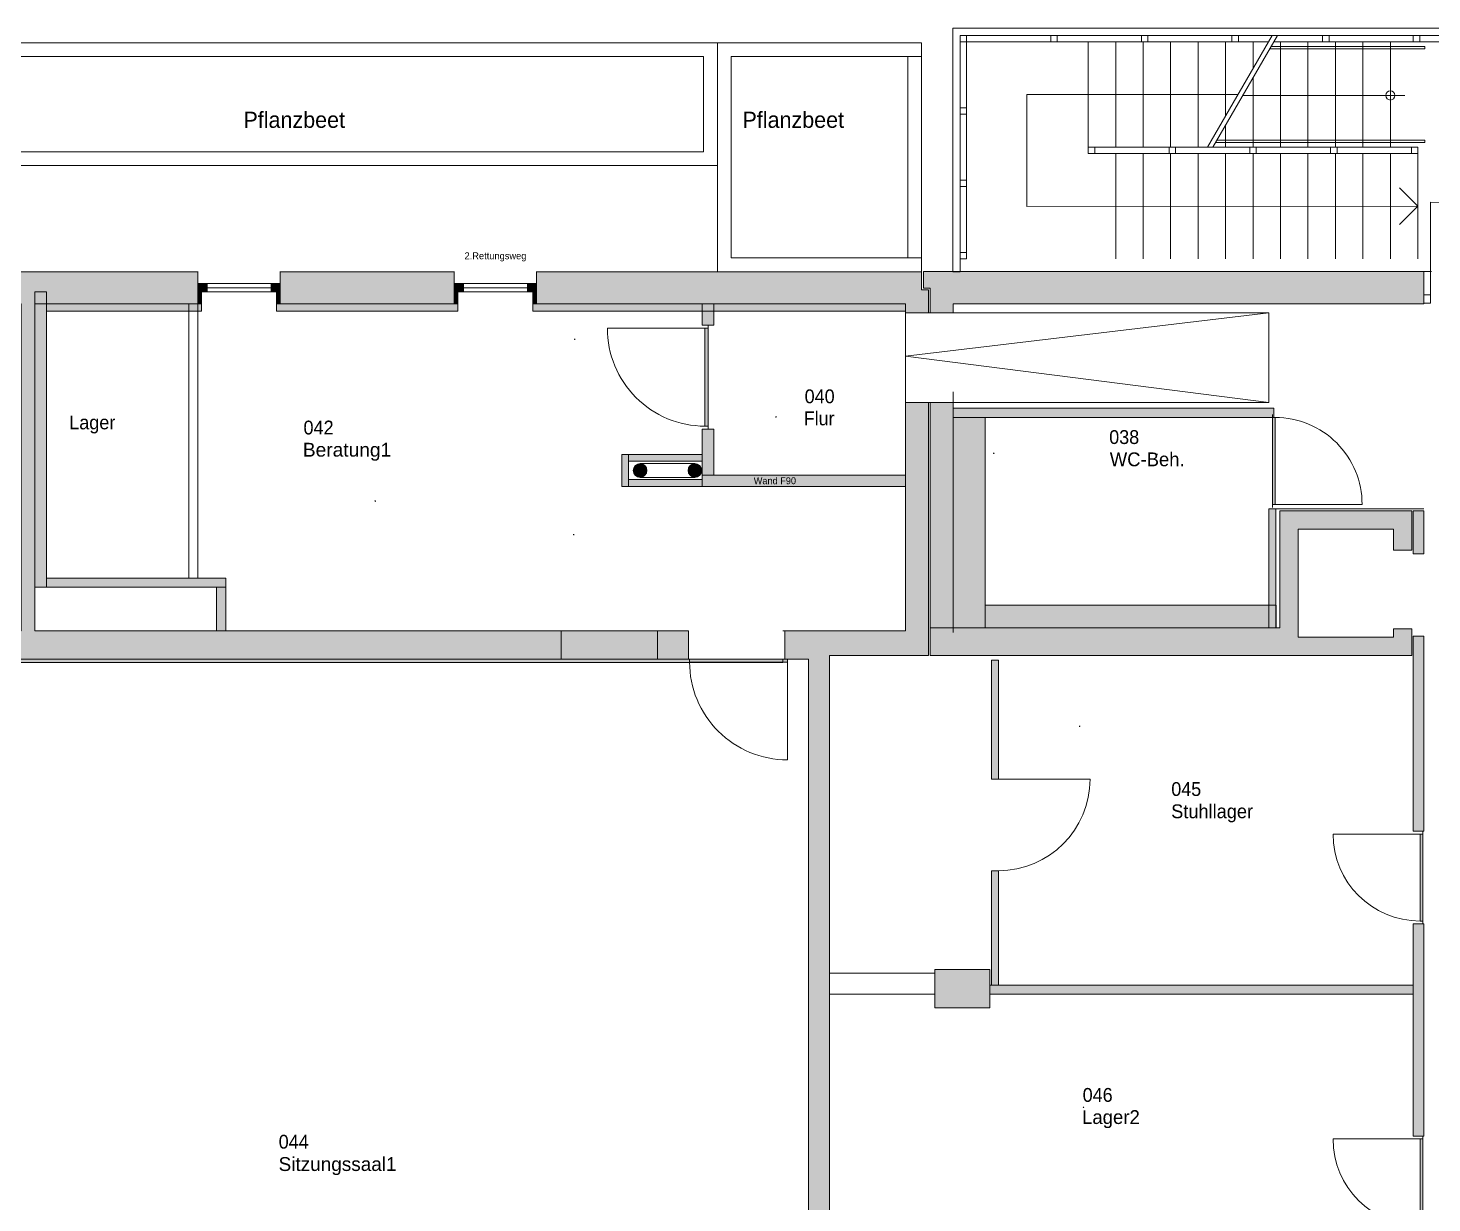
# Model space of a CAD drawing. Header units: inches. Extents: x 50200 to 250609, y 23637 to 115190.
# Drawn here: x 216603 to 231938, y 102362 to 115190 of the extents above; entities that cross this region are included whole.
import ezdxf

# ---------------------------------------------------------------- set-up
doc = ezdxf.new("R2010")
doc.units = ezdxf.units.IN
doc.header["$LTSCALE"] = 200
doc.header["$MEASUREMENT"] = 0
doc.header["$PDMODE"] = 34
doc.header["$PDSIZE"] = 5
doc.linetypes.add('Standardmuster', pattern=[0])
doc.linetypes.add('Volllinie', pattern=[0])
doc.layers.add('Grundebene', color=7, linetype='Continuous')
doc.styles.add('ARIAL', font='arial.ttf', dxfattribs={"height": 0.2})

# ---------------------------------------------------------------- blocks, each defined once
blk = doc.blocks.new('Color_Area-1B74')
at = {"layer": 'Grundebene', "true_color": 0x000000, "transparency": 33554687}
blk.add_hatch(color=18, dxfattribs=at).paths.add_polyline_path([(218663, 109085), (218763, 109085), (218763, 108610), (218663, 108610)], flags=0)
at = {"layer": 'Grundebene', "color": 18, "linetype": 'Volllinie', "lineweight": 13, "true_color": 0x000000}
blk.add_lwpolyline([(218663, 109085), (218763, 109085), (218763, 108610), (218663, 108610), (218663, 109085)], dxfattribs=at)
blk = doc.blocks.new('Color_Area-1E3D')
at = {"layer": 'Grundebene', "true_color": 0x000000, "transparency": 33554687}
blk.add_hatch(color=18, dxfattribs=at).paths.add_polyline_path([(222428, 108610), (216678, 108610), (216678, 112180), (218458, 112180), (218458, 112530), (215878, 112530), (215878, 112180), (216528, 112180), (216528, 108610), (215785, 108610), (215728, 108610), (215728, 108300), (215818, 108300), (222428, 108300)], flags=0)
at = {"layer": 'Grundebene', "color": 18, "linetype": 'Volllinie', "lineweight": 13, "true_color": 0x000000}
for p, q in [((218458, 112530), (215878, 112530)), ((215878, 112530), (215878, 112180)), ((218458, 112180), (218458, 112530)), ((215878, 112180), (216528, 112180)), ((216528, 112180), (216528, 108610)), ((216678, 108610), (216678, 112180)), ((216678, 112180), (218458, 112180)), ((215785, 108610), (215728, 108610)), ((215728, 108610), (215728, 108300)), ((216528, 108610), (215785, 108610)), ((222428, 108610), (216678, 108610)), ((222428, 108300), (222428, 108610)), ((215728, 108300), (215818, 108300)), ((215818, 108300), (222428, 108300))]:
    blk.add_line(p, q, dxfattribs=at)
blk = doc.blocks.new('Color_Area-1E4D')
at = {"layer": 'Grundebene', "true_color": 0x000000, "transparency": 33554687}
blk.add_hatch(color=18, dxfattribs=at).paths.add_polyline_path([(222118, 112100), (222118, 112180), (226188, 112180), (226188, 112100)], flags=0)
at = {"layer": 'Grundebene', "color": 18, "linetype": 'Volllinie', "lineweight": 13, "true_color": 0x000000}
blk.add_lwpolyline([(222118, 112100), (222118, 112180), (226188, 112180), (226188, 112100), (222118, 112100)], dxfattribs=at)
blk = doc.blocks.new('Color_Area-1E4F')
at = {"layer": 'Grundebene', "true_color": 0x000000, "transparency": 33554687}
blk.add_hatch(color=18, dxfattribs=at).paths.add_polyline_path([(219318, 112100), (219318, 112180), (221298, 112180), (221298, 112100)], flags=0)
at = {"layer": 'Grundebene', "color": 18, "linetype": 'Volllinie', "lineweight": 13, "true_color": 0x000000}
blk.add_lwpolyline([(219318, 112100), (219318, 112180), (221298, 112180), (221298, 112100), (219318, 112100)], dxfattribs=at)
blk = doc.blocks.new('Color_Area-1E51')
at = {"layer": 'Grundebene', "true_color": 0x000000, "transparency": 33554687}
blk.add_hatch(color=18, dxfattribs=at).paths.add_polyline_path([(222118, 112180), (222118, 112310), (222158, 112310), (222158, 112180)], flags=0)
at = {"layer": 'Grundebene', "color": 18, "linetype": 'Volllinie', "lineweight": 13, "true_color": 0x000000}
blk.add_lwpolyline([(222118, 112180), (222118, 112310), (222158, 112310), (222158, 112180), (222118, 112180)], dxfattribs=at)
blk = doc.blocks.new('Color_Area-1E53')
at = {"layer": 'Grundebene', "true_color": 0x000000, "transparency": 33554687}
blk.add_hatch(color=18, dxfattribs=at).paths.add_polyline_path([(221258, 112180), (221258, 112310), (221298, 112310), (221298, 112180)], flags=0)
at = {"layer": 'Grundebene', "color": 18, "linetype": 'Volllinie', "lineweight": 13, "true_color": 0x000000}
blk.add_lwpolyline([(221258, 112180), (221258, 112310), (221298, 112310), (221298, 112180), (221258, 112180)], dxfattribs=at)
blk = doc.blocks.new('Color_Area-1E55')
at = {"layer": 'Grundebene', "true_color": 0x000000, "transparency": 33554687}
blk.add_hatch(color=18, dxfattribs=at).paths.add_polyline_path([(219318, 112180), (219318, 112310), (219358, 112310), (219358, 112180)], flags=0)
at = {"layer": 'Grundebene', "color": 18, "linetype": 'Volllinie', "lineweight": 13, "true_color": 0x000000}
blk.add_lwpolyline([(219318, 112180), (219318, 112310), (219358, 112310), (219358, 112180), (219318, 112180)], dxfattribs=at)
blk = doc.blocks.new('Color_Area-1E57')
at = {"layer": 'Grundebene', "true_color": 0x000000, "transparency": 33554687}
blk.add_hatch(color=18, dxfattribs=at).paths.add_polyline_path([(226383, 112531), (226383, 112351), (226458, 112351), (226458, 112081), (226708, 112081), (226708, 112181), (231848, 112181), (231848, 112531)], flags=0)
at = {"layer": 'Grundebene', "color": 18, "linetype": 'Volllinie', "lineweight": 13, "true_color": 0x000000}
for p, q in [((226383, 112531), (226383, 112351)), ((231848, 112531), (226383, 112531)), ((231848, 112181), (231848, 112531)), ((226383, 112351), (226458, 112351)), ((226458, 112351), (226458, 112081)), ((226708, 112081), (226708, 112181)), ((226708, 112181), (231848, 112181)), ((226458, 112081), (226708, 112081))]:
    blk.add_line(p, q, dxfattribs=at)
blk = doc.blocks.new('Color_Area-1E6D')
at = {"layer": 'Grundebene', "true_color": 0x000000, "transparency": 33554687}
blk.add_hatch(color=18, dxfattribs=at).paths.add_polyline_path([(216803, 109085), (216678, 109085), (216678, 112310), (216803, 112310)], flags=0)
at = {"layer": 'Grundebene', "color": 18, "linetype": 'Volllinie', "lineweight": 13, "true_color": 0x000000}
blk.add_lwpolyline([(216803, 109085), (216678, 109085), (216678, 112310), (216803, 112310), (216803, 109085)], dxfattribs=at)
blk = doc.blocks.new('Color_Area-1E6F')
at = {"layer": 'Grundebene', "true_color": 0x000000, "transparency": 33554687}
blk.add_hatch(color=18, dxfattribs=at).paths.add_polyline_path([(218763, 109185), (218763, 109085), (216803, 109085), (216803, 109185)], flags=0)
at = {"layer": 'Grundebene', "color": 18, "linetype": 'Volllinie', "lineweight": 13, "true_color": 0x000000}
blk.add_lwpolyline([(218763, 109185), (218763, 109085), (216803, 109085), (216803, 109185), (218763, 109185)], dxfattribs=at)
blk = doc.blocks.new('Color_Area-1E71')
at = {"layer": 'Grundebene', "true_color": 0x000000, "transparency": 33554687}
blk.add_hatch(color=18, dxfattribs=at).paths.add_polyline_path([(216803, 112100), (216803, 112180), (218498, 112180), (218498, 112100)], flags=0)
at = {"layer": 'Grundebene', "color": 18, "linetype": 'Volllinie', "lineweight": 13, "true_color": 0x000000}
blk.add_lwpolyline([(216803, 112100), (216803, 112180), (218498, 112180), (218498, 112100), (216803, 112100)], dxfattribs=at)
blk = doc.blocks.new('Color_Area-1E73')
at = {"layer": 'Grundebene', "true_color": 0x000000, "transparency": 33554687}
blk.add_hatch(color=18, dxfattribs=at).paths.add_polyline_path([(218458, 112180), (218458, 112310), (218498, 112310), (218498, 112180)], flags=0)
at = {"layer": 'Grundebene', "color": 18, "linetype": 'Volllinie', "lineweight": 13, "true_color": 0x000000}
blk.add_lwpolyline([(218458, 112180), (218458, 112310), (218498, 112310), (218498, 112180), (218458, 112180)], dxfattribs=at)
blk = doc.blocks.new('Color_Area-1EFA')
at = {"layer": 'Grundebene', "true_color": 0x000000, "transparency": 33554687}
blk.add_hatch(color=18, dxfattribs=at).paths.add_polyline_path([(222428, 108610), (223478, 108610), (223478, 108300), (222428, 108300)], flags=0)
at = {"layer": 'Grundebene', "color": 18, "linetype": 'Volllinie', "lineweight": 13, "true_color": 0x000000}
for p, q in [((222428, 108610), (223478, 108610)), ((222428, 108300), (222428, 108610)), ((223478, 108610), (223478, 108300)), ((223478, 108300), (222428, 108300))]:
    blk.add_line(p, q, dxfattribs=at)
blk = doc.blocks.new('Color_Area-1F00')
at = {"layer": 'Grundebene', "true_color": 0x000000, "transparency": 33554687}
blk.add_hatch(color=18, dxfattribs=at).paths.add_polyline_path([(216029, 108300), (224848, 108300), (224848, 108262), (216029, 108262)], flags=0)
at = {"layer": 'Grundebene', "color": 18, "linetype": 'Volllinie', "lineweight": 13, "true_color": 0x000000}
for p, q in [((216029, 108300), (224848, 108300)), ((216029, 108262), (216029, 108300)), ((224848, 108262), (216029, 108262)), ((224848, 108300), (224848, 108262))]:
    blk.add_line(p, q, dxfattribs=at)
blk = doc.blocks.new('Color_Area-1F0D')
at = {"layer": 'Grundebene', "true_color": 0x000000, "transparency": 33554687}
blk.add_hatch(color=18, dxfattribs=at).paths.add_polyline_path([(223968, 111945), (223968, 112180), (224093, 112180), (224093, 111945)], flags=0)
at = {"layer": 'Grundebene', "color": 18, "linetype": 'Volllinie', "lineweight": 13, "true_color": 0x000000}
blk.add_lwpolyline([(223968, 111945), (223968, 112180), (224093, 112180), (224093, 111945), (223968, 111945)], dxfattribs=at)
blk = doc.blocks.new('Color_Area-1F11')
at = {"layer": 'Grundebene', "true_color": 0x000000, "transparency": 33554687}
blk.add_hatch(color=18, dxfattribs=at).paths.add_polyline_path([(226188, 110185), (223968, 110185), (223968, 110310), (226188, 110310)], flags=0)
at = {"layer": 'Grundebene', "color": 18, "linetype": 'Volllinie', "lineweight": 13, "true_color": 0x000000}
blk.add_lwpolyline([(226188, 110185), (223968, 110185), (223968, 110310), (226188, 110310), (226188, 110185)], dxfattribs=at)
blk = doc.blocks.new('Gruppe-113-1F0F')
at = {"layer": 'Grundebene'}
blk.add_blockref('Color_Area-1F11', (0, 0), dxfattribs=at)
blk = doc.blocks.new('Color_Area-1F15')
at = {"layer": 'Grundebene', "true_color": 0x000000, "transparency": 33554687}
blk.add_hatch(color=18, dxfattribs=at).paths.add_polyline_path([(223968, 110185), (223163, 110185), (223163, 110260), (223968, 110260)], flags=0)
at = {"layer": 'Grundebene', "color": 18, "linetype": 'Volllinie', "lineweight": 13, "true_color": 0x000000}
blk.add_lwpolyline([(223968, 110185), (223163, 110185), (223163, 110260), (223968, 110260), (223968, 110185)], dxfattribs=at)
blk = doc.blocks.new('Gruppe-114-1F13')
at = {"layer": 'Grundebene'}
blk.add_blockref('Color_Area-1F15', (0, 0), dxfattribs=at)
blk = doc.blocks.new('Color_Area-1F17')
at = {"layer": 'Grundebene', "true_color": 0x000000, "transparency": 33554687}
blk.add_hatch(color=18, dxfattribs=at).paths.add_polyline_path([(223968, 110310), (223968, 110810), (224093, 110810), (224093, 110310)], flags=0)
at = {"layer": 'Grundebene', "color": 18, "linetype": 'Volllinie', "lineweight": 13, "true_color": 0x000000}
blk.add_lwpolyline([(223968, 110310), (223968, 110810), (224093, 110810), (224093, 110310), (223968, 110310)], dxfattribs=at)
blk = doc.blocks.new('Color_Area-204F')
at = {"layer": 'Grundebene', "true_color": 0x000000, "transparency": 33554687}
blk.add_hatch(color=18, dxfattribs=at).paths.add_polyline_path([(230233, 109940), (230233, 108890), (230158, 108890), (230158, 109940)], flags=0)
at = {"layer": 'Grundebene', "color": 18, "linetype": 'Volllinie', "lineweight": 13, "true_color": 0x000000}
blk.add_lwpolyline([(230233, 109940), (230233, 108890), (230158, 108890), (230158, 109940), (230233, 109940)], dxfattribs=at)
blk = doc.blocks.new('Color_Area-2051')
at = {"layer": 'Grundebene', "true_color": 0x000000, "transparency": 33554687}
blk.add_hatch(color=18, dxfattribs=at).paths.add_polyline_path([(227058, 108640), (227058, 108890), (230238, 108890), (230238, 108640)], flags=0)
at = {"layer": 'Grundebene', "color": 18, "linetype": 'Volllinie', "lineweight": 13, "true_color": 0x000000}
blk.add_lwpolyline([(227058, 108640), (227058, 108890), (230238, 108890), (230238, 108640), (227058, 108640)], dxfattribs=at)
blk = doc.blocks.new('Color_Area-2053')
at = {"layer": 'Grundebene', "true_color": 0x000000, "transparency": 33554687}
blk.add_hatch(color=18, dxfattribs=at).paths.add_polyline_path([(226708, 108640), (226708, 110940), (227058, 110940), (227058, 108640)], flags=0)
at = {"layer": 'Grundebene', "color": 18, "linetype": 'Volllinie', "lineweight": 13, "true_color": 0x000000}
blk.add_lwpolyline([(226708, 108640), (226708, 110940), (227058, 110940), (227058, 108640), (226708, 108640)], dxfattribs=at)
blk = doc.blocks.new('Color_Area-2055')
at = {"layer": 'Grundebene', "true_color": 0x000000, "transparency": 33554687}
blk.add_hatch(color=18, dxfattribs=at).paths.add_polyline_path([(226458, 108340), (231718, 108340), (231718, 108630), (231518, 108630), (231518, 108540), (230478, 108540), (230478, 109720), (231518, 109720), (231518, 109490), (231718, 109490), (231718, 109920), (230278, 109920), (230278, 108640), (226458, 108640)], flags=0)
at = {"layer": 'Grundebene', "color": 18, "linetype": 'Volllinie', "lineweight": 13, "true_color": 0x000000}
for p, q in [((231718, 109920), (230278, 109920)), ((230278, 109920), (230278, 108640)), ((231718, 109490), (231718, 109920)), ((230478, 108540), (230478, 109720)), ((230478, 109720), (231518, 109720)), ((231518, 109720), (231518, 109490)), ((231518, 109490), (231718, 109490)), ((230278, 108640), (226458, 108640)), ((226458, 108640), (226458, 108340)), ((231718, 108630), (231518, 108630)), ((231518, 108630), (231518, 108540)), ((231718, 108340), (231718, 108630)), ((231518, 108540), (230478, 108540)), ((226458, 108340), (231718, 108340))]:
    blk.add_line(p, q, dxfattribs=at)
blk = doc.blocks.new('Color_Area-2065')
at = {"layer": 'Grundebene', "true_color": 0x000000, "transparency": 33554687}
blk.add_hatch(color=18, dxfattribs=at).paths.add_polyline_path([(226708, 110940), (226708, 111040), (230210, 111040), (230210, 110940)], flags=0)
at = {"layer": 'Grundebene', "color": 18, "linetype": 'Volllinie', "lineweight": 13, "true_color": 0x000000}
blk.add_lwpolyline([(226708, 110940), (226708, 111040), (230210, 111040), (230210, 110940), (226708, 110940)], dxfattribs=at)
blk = doc.blocks.new('Color_Area-2067')
at = {"layer": 'Grundebene', "true_color": 0x000000, "transparency": 33554687}
blk.add_hatch(color=18, dxfattribs=at).paths.add_polyline_path([(226458, 111101), (226708, 111101), (226708, 108640), (226458, 108640)], flags=0)
at = {"layer": 'Grundebene', "color": 18, "linetype": 'Volllinie', "lineweight": 13, "true_color": 0x000000}
for p, q in [((226458, 111101), (226708, 111101)), ((226458, 108640), (226458, 111101)), ((226708, 111101), (226708, 108640)), ((226708, 108640), (226458, 108640))]:
    blk.add_line(p, q, dxfattribs=at)
blk = doc.blocks.new('Color_Area-2071')
at = {"layer": 'Grundebene', "true_color": 0x000000, "transparency": 33554687}
blk.add_hatch(color=18, dxfattribs=at).paths.add_polyline_path([(231733, 104641), (227108, 104641), (227108, 104741), (231733, 104741)], flags=0)
at = {"layer": 'Grundebene', "color": 18, "linetype": 'Volllinie', "lineweight": 13, "true_color": 0x000000}
blk.add_lwpolyline([(231733, 104641), (227108, 104641), (227108, 104741), (231733, 104741), (231733, 104641)], dxfattribs=at)
blk = doc.blocks.new('Color_Area-2075')
at = {"layer": 'Grundebene', "true_color": 0x000000, "transparency": 33554687}
blk.add_hatch(color=18, dxfattribs=at).paths.add_polyline_path([(231733, 103091), (231733, 105410), (231848, 105410), (231848, 103091)], flags=0)
at = {"layer": 'Grundebene', "color": 18, "linetype": 'Volllinie', "lineweight": 13, "true_color": 0x000000}
blk.add_lwpolyline([(231733, 103091), (231733, 105410), (231848, 105410), (231848, 103091), (231733, 103091)], dxfattribs=at)
blk = doc.blocks.new('Color_Area-2148')
at = {"layer": 'Grundebene', "true_color": 0x000000, "transparency": 33554687}
blk.add_hatch(color=18, dxfattribs=at).paths.add_polyline_path([(221258, 112530), (219358, 112530), (219358, 112180), (221258, 112180)], flags=0)
at = {"layer": 'Grundebene', "color": 18, "linetype": 'Volllinie', "lineweight": 13, "true_color": 0x000000}
for p, q in [((221258, 112530), (219358, 112530)), ((219358, 112530), (219358, 112180)), ((221258, 112180), (221258, 112530)), ((219358, 112180), (221258, 112180))]:
    blk.add_line(p, q, dxfattribs=at)
blk = doc.blocks.new('Color_Area-214E')
at = {"layer": 'Grundebene', "true_color": 0x000000, "transparency": 33554687}
blk.add_hatch(color=18, dxfattribs=at).paths.add_polyline_path([(226438, 112331), (226363, 112331), (226363, 112530), (222158, 112530), (222158, 112180), (226188, 112180), (226188, 112081), (226438, 112081)], flags=0)
at = {"layer": 'Grundebene', "color": 18, "linetype": 'Volllinie', "lineweight": 13, "true_color": 0x000000}
for p, q in [((226363, 112530), (222158, 112530)), ((222158, 112530), (222158, 112180)), ((226363, 112331), (226363, 112530)), ((226438, 112331), (226363, 112331)), ((226438, 112081), (226438, 112331)), ((222158, 112180), (226188, 112180)), ((226188, 112180), (226188, 112081)), ((226188, 112081), (226438, 112081))]:
    blk.add_line(p, q, dxfattribs=at)
blk = doc.blocks.new('Color_Area-2158')
at = {"layer": 'Grundebene', "true_color": 0x000000, "transparency": 33554687}
blk.add_hatch(color=18, dxfattribs=at).paths.add_polyline_path([(225128, 108300), (225128, 97221), (212843, 97221), (212843, 96881), (226438, 96881), (226438, 97221), (225358, 97221), (225358, 108340), (226438, 108340), (226438, 111101), (226188, 111101), (226188, 108610), (224868, 108610), (224868, 108300)], flags=0)
at = {"layer": 'Grundebene', "color": 18, "linetype": 'Volllinie', "lineweight": 13, "true_color": 0x000000}
for p, q in [((226438, 111101), (226188, 111101)), ((226188, 111101), (226188, 108610)), ((226438, 108340), (226438, 111101)), ((226188, 108610), (224868, 108610)), ((224868, 108610), (224868, 108300)), ((224868, 108300), (225128, 108300)), ((225128, 108300), (225128, 97221)), ((225358, 97221), (225358, 108340)), ((225358, 108340), (226438, 108340)), ((225128, 97221), (212843, 97221)), ((212843, 97221), (212843, 96881)), ((226438, 97221), (225358, 97221)), ((226438, 96881), (226438, 97221)), ((212843, 96881), (226438, 96881))]:
    blk.add_line(p, q, dxfattribs=at)
blk = doc.blocks.new('Color_Area-2168')
at = {"layer": 'Grundebene', "true_color": 0x000000, "transparency": 33554687}
blk.add_hatch(color=18, dxfattribs=at).paths.add_polyline_path([(223818, 108610), (223478, 108610), (223478, 108300), (223818, 108300)], flags=0)
at = {"layer": 'Grundebene', "color": 18, "linetype": 'Volllinie', "lineweight": 13, "true_color": 0x000000}
for p, q in [((223818, 108610), (223478, 108610)), ((223478, 108610), (223478, 108300)), ((223818, 108300), (223818, 108610)), ((223478, 108300), (223818, 108300))]:
    blk.add_line(p, q, dxfattribs=at)
blk = doc.blocks.new('Color_Area-2183')
at = {"layer": 'Grundebene', "true_color": 0x000000, "transparency": 33554687}
blk.add_hatch(color=18, dxfattribs=at).paths.add_polyline_path([(227108, 104912), (227108, 104491), (226508, 104491), (226508, 104912)], flags=0)
at = {"layer": 'Grundebene', "color": 18, "linetype": 'Volllinie', "lineweight": 13, "true_color": 0x000000}
blk.add_lwpolyline([(227108, 104912), (227108, 104491), (226508, 104491), (226508, 104912), (227108, 104912)], dxfattribs=at)
blk = doc.blocks.new('Color_Area-25D6')
at = {"layer": 'Grundebene', "true_color": 0x000000, "transparency": 33554687}
blk.add_hatch(color=18, dxfattribs=at).paths.add_polyline_path([(226508, 104491), (227108, 104491), (227108, 104912), (226508, 104912)], flags=0)
at = {"layer": 'Grundebene', "color": 18, "linetype": 'Volllinie', "lineweight": 13, "true_color": 0x000000}
for p, q in [((227108, 104912), (226508, 104912)), ((226508, 104912), (226508, 104491)), ((227108, 104491), (227108, 104912)), ((226508, 104491), (227108, 104491))]:
    blk.add_line(p, q, dxfattribs=at)
blk = doc.blocks.new('VBV_Raumstempel_FM_3-270D')
at = {"layer": 'Grundebene', "color": 18, "linetype": 'Standardmuster', "lineweight": 13, "true_color": 0x000000}
blk.add_point((228132, 103407), dxfattribs=at)
blk = doc.blocks.new('MText_214-2710')
at = {"layer": 'Grundebene', "color": 18, "lineweight": 18, "true_color": 0x000000, "style": 'ARIAL', "width": 0.960897}
blk.add_text('Lager2', height=151, dxfattribs=at).set_placement((228116, 103224))
blk = doc.blocks.new('MText_215-2713')
at = {"layer": 'Grundebene', "color": 18, "lineweight": 18, "true_color": 0x000000, "style": 'ARIAL', "width": 0.930222}
blk.add_text('046', height=151, dxfattribs=at).set_placement((228123, 103466))
blk = doc.blocks.new('VBV_Raumstempel_FM_3-2716')
at = {"layer": 'Grundebene', "color": 18, "linetype": 'Standardmuster', "lineweight": 13, "true_color": 0x000000}
blk.add_point((228090, 107567), dxfattribs=at)
blk = doc.blocks.new('MText_217-2719')
at = {"layer": 'Grundebene', "color": 18, "lineweight": 18, "true_color": 0x000000, "style": 'ARIAL', "width": 0.941428}
blk.add_text('Stuhllager', height=151, dxfattribs=at).set_placement((229090, 106563))
blk = doc.blocks.new('MText_218-271C')
at = {"layer": 'Grundebene', "color": 18, "lineweight": 18, "true_color": 0x000000, "style": 'ARIAL', "width": 0.927281}
blk.add_text('045', height=151, dxfattribs=at).set_placement((229091, 106806))
blk = doc.blocks.new('VBV_Raumstempel_FM_3-2734')
at = {"layer": 'Grundebene', "color": 18, "linetype": 'Standardmuster', "lineweight": 13, "true_color": 0x000000}
blk.add_point((228935, 110537), dxfattribs=at)
blk = doc.blocks.new('MText_226-2737')
at = {"layer": 'Grundebene', "color": 18, "lineweight": 18, "true_color": 0x000000, "style": 'ARIAL', "width": 0.955719}
blk.add_text('WC-Beh.', height=151, dxfattribs=at).set_placement((228419, 110406))
blk = doc.blocks.new('MText_227-273A')
at = {"layer": 'Grundebene', "color": 18, "lineweight": 18, "true_color": 0x000000, "style": 'ARIAL', "width": 0.92938}
blk.add_text('038', height=151, dxfattribs=at).set_placement((228413, 110649))
blk = doc.blocks.new('VBV_Raumstempel_FM_3-273D')
at = {"layer": 'Grundebene', "color": 18, "linetype": 'Standardmuster', "lineweight": 13, "true_color": 0x000000}
blk.add_point((227152, 110548), dxfattribs=at)
blk = doc.blocks.new('VBV_Raumstempel_FM_3-2749')
at = {"layer": 'Grundebene', "color": 18, "linetype": 'Standardmuster', "lineweight": 13, "true_color": 0x000000}
blk.add_point((222564, 109660), dxfattribs=at)
blk = doc.blocks.new('VBV_Raumstempel_FM_3-274C')
at = {"layer": 'Grundebene', "color": 18, "linetype": 'Standardmuster', "lineweight": 13, "true_color": 0x000000}
blk.add_point((220395, 110025), dxfattribs=at)
blk = doc.blocks.new('MText_234-274F')
at = {"layer": 'Grundebene', "color": 18, "lineweight": 18, "true_color": 0x000000, "style": 'ARIAL', "width": 0.991387}
blk.add_text('Beratung1', height=151, dxfattribs=at).set_placement((219605, 110511))
blk = doc.blocks.new('MText_235-2752')
at = {"layer": 'Grundebene', "color": 18, "lineweight": 18, "true_color": 0x000000, "style": 'ARIAL', "width": 0.934882}
blk.add_text('042', height=151, dxfattribs=at).set_placement((219612, 110753))
blk = doc.blocks.new('VBV_Raumstempel_FM_3-2755')
at = {"layer": 'Grundebene', "color": 18, "linetype": 'Standardmuster', "lineweight": 13, "true_color": 0x000000}
blk.add_point((222574, 111792), dxfattribs=at)
blk = doc.blocks.new('VBV_Raumstempel_FM_3-2758')
at = {"layer": 'Grundebene', "color": 18, "linetype": 'Standardmuster', "lineweight": 13, "true_color": 0x000000}
blk.add_point((224772, 110945), dxfattribs=at)
blk = doc.blocks.new('MText_237-275B')
at = {"layer": 'Grundebene', "color": 18, "lineweight": 18, "true_color": 0x000000, "style": 'ARIAL', "width": 0.92313}
blk.add_text('Flur', height=151, dxfattribs=at).set_placement((225077, 110853))
blk = doc.blocks.new('MText_238-275E')
at = {"layer": 'Grundebene', "color": 18, "lineweight": 18, "true_color": 0x000000, "style": 'ARIAL', "width": 0.931911}
blk.add_text('040', height=151, dxfattribs=at).set_placement((225086, 111094))
blk = doc.blocks.new('Color_Area-27A6')
at = {"layer": 'Grundebene', "true_color": 0x000000, "transparency": 33554687}
blk.add_hatch(color=18, dxfattribs=at).paths.add_polyline_path([(227128, 106990), (227128, 108290), (227203, 108290), (227203, 106990)], flags=0)
at = {"layer": 'Grundebene', "color": 18, "linetype": 'Volllinie', "lineweight": 13, "true_color": 0x000000}
blk.add_lwpolyline([(227128, 106990), (227128, 108290), (227203, 108290), (227203, 106990), (227128, 106990)], dxfattribs=at)
blk = doc.blocks.new('Color_Area-27A8')
at = {"layer": 'Grundebene', "true_color": 0x000000, "transparency": 33554687}
blk.add_hatch(color=18, dxfattribs=at).paths.add_polyline_path([(227128, 104741), (227128, 105990), (227203, 105990), (227203, 104741)], flags=0)
at = {"layer": 'Grundebene', "color": 18, "linetype": 'Volllinie', "lineweight": 13, "true_color": 0x000000}
blk.add_lwpolyline([(227128, 104741), (227128, 105990), (227203, 105990), (227203, 104741), (227128, 104741)], dxfattribs=at)
blk = doc.blocks.new('MText_890-27E5')
at = {"layer": 'Grundebene', "color": 18, "lineweight": 18, "true_color": 0x000000, "style": 'ARIAL', "width": 0.954064}
blk.add_text('Pflanzbeet', height=176.2, dxfattribs=at).set_placement((218956, 114101))
blk = doc.blocks.new('Color_Area-29E7')
at = {"layer": 'Grundebene', "true_color": 0x000000, "transparency": 33554687}
blk.add_hatch(color=18, dxfattribs=at).paths.add_polyline_path([(231733, 106420), (231733, 108549), (231848, 108549), (231848, 106420)], flags=0)
at = {"layer": 'Grundebene', "color": 18, "linetype": 'Volllinie', "lineweight": 13, "true_color": 0x000000}
blk.add_lwpolyline([(231733, 106420), (231733, 108549), (231848, 108549), (231848, 106420), (231733, 106420)], dxfattribs=at)
blk = doc.blocks.new('Color_Area-29EE')
at = {"layer": 'Grundebene', "true_color": 0xffffff, "transparency": 33554687}
blk.add_hatch(color=7, dxfattribs=at).paths.add_polyline_path([(231808, 106390), (231808, 105440), (231838, 105440), (231838, 106390)], flags=0)
at = {"layer": 'Grundebene', "color": 18, "linetype": 'Volllinie', "lineweight": 13, "true_color": 0x000000}
blk.add_lwpolyline([(231808, 106390), (231808, 105440), (231838, 105440), (231838, 106390), (231808, 106390)], dxfattribs=at)
blk = doc.blocks.new('Gruppe-175-29EA')
at = {"layer": 'Grundebene', "color": 18, "linetype": 'Volllinie', "lineweight": 13, "true_color": 0x000000}
for p, q in [((231808, 106390), (230858, 106390)), ((231838, 106390), (231838, 106420)), ((231838, 105410), (231838, 105440))]:
    blk.add_line(p, q, dxfattribs=at)
blk.add_lwpolyline([(231808, 106390), (231838, 106390), (231838, 105440), (231808, 105440), (231808, 106390)], dxfattribs=at)
blk.add_arc((231808, 106390), 950, 180, 270, dxfattribs=at)
at = {"layer": 'Grundebene'}
blk.add_blockref('Color_Area-29EE', (0, 0), dxfattribs=at)
blk = doc.blocks.new('Color_Area-29F7')
at = {"layer": 'Grundebene', "true_color": 0xffffff, "transparency": 33554687}
blk.add_hatch(color=7, dxfattribs=at).paths.add_polyline_path([(231808, 103061), (231808, 102111), (231838, 102111), (231838, 103061)], flags=0)
at = {"layer": 'Grundebene', "color": 18, "linetype": 'Volllinie', "lineweight": 13, "true_color": 0x000000}
blk.add_lwpolyline([(231808, 103061), (231808, 102111), (231838, 102111), (231838, 103061), (231808, 103061)], dxfattribs=at)
blk = doc.blocks.new('Gruppe-176-29F3')
at = {"layer": 'Grundebene', "color": 18, "linetype": 'Volllinie', "lineweight": 13, "true_color": 0x000000}
for p, q in [((231808, 103061), (230858, 103061)), ((231838, 103061), (231838, 103091)), ((231838, 102081), (231838, 102111))]:
    blk.add_line(p, q, dxfattribs=at)
blk.add_lwpolyline([(231808, 103061), (231838, 103061), (231838, 102111), (231808, 102111), (231808, 103061)], dxfattribs=at)
blk.add_arc((231808, 103061), 950, 180, 270, dxfattribs=at)
at = {"layer": 'Grundebene'}
blk.add_blockref('Color_Area-29F7', (0, 0), dxfattribs=at)
blk = doc.blocks.new('Color_Area-29FD')
at = {"layer": 'Grundebene', "true_color": 0x000000, "transparency": 33554687}
blk.add_hatch(color=18, dxfattribs=at).paths.add_polyline_path([(231848, 109919), (231848, 109449), (231733, 109449), (231733, 109919)], flags=0)
at = {"layer": 'Grundebene', "color": 18, "linetype": 'Volllinie', "lineweight": 13, "true_color": 0x000000}
blk.add_lwpolyline([(231848, 109919), (231848, 109449), (231733, 109449), (231733, 109919), (231848, 109919)], dxfattribs=at)
blk = doc.blocks.new('Color_Area-2A09')
at = {"layer": 'Grundebene', "true_color": 0xffffff, "transparency": 33554687}
blk.add_hatch(color=7, dxfattribs=at).paths.add_polyline_path([(230195, 110938), (230195, 109988), (230225, 109988), (230225, 110938)], flags=0)
at = {"layer": 'Grundebene', "color": 18, "linetype": 'Volllinie', "lineweight": 13, "true_color": 0x000000}
blk.add_lwpolyline([(230195, 110938), (230195, 109988), (230225, 109988), (230225, 110938), (230195, 110938)], dxfattribs=at)
blk = doc.blocks.new('Gruppe-179-2A05')
at = {"layer": 'Grundebene', "color": 18, "linetype": 'Volllinie', "lineweight": 13, "true_color": 0x000000}
for p, q in [((230195, 110971), (230195, 110938)), ((230195, 109988), (230195, 109956)), ((230225, 109988), (231175, 109988))]:
    blk.add_line(p, q, dxfattribs=at)
for points in [[(230195, 110938), (230225, 110938), (230225, 109988), (230195, 109988), (230195, 110938)], [(230225, 110938), (230273, 110937), (230320, 110934), (230366, 110928), (230412, 110921), (230457, 110910), (230501, 110898), (230545, 110884), (230588, 110867), (230631, 110848), (230673, 110827), (230714, 110803), (230754, 110778), (230792, 110751), (230829, 110723), (230864, 110692), (230898, 110661), (230929, 110627), (230959, 110592), (230988, 110555), (231015, 110517), (231040, 110477), (231064, 110436), (231085, 110394), (231104, 110351), (231121, 110308), (231135, 110264), (231147, 110220), (231158, 110175), (231165, 110129), (231171, 110083), (231174, 110036), (231175, 109988)]]:
    blk.add_lwpolyline(points, dxfattribs=at)
at = {"layer": 'Grundebene'}
blk.add_blockref('Color_Area-2A09', (0, 0), dxfattribs=at)
blk = doc.blocks.new('Color_Area-2B05')
at = {"layer": 'Grundebene', "true_color": 0xffffff, "transparency": 33554687}
blk.add_hatch(color=7, dxfattribs=at).paths.add_polyline_path([(223997, 111912), (223997, 110844), (224031, 110844), (224031, 111912)], flags=0)
at = {"layer": 'Grundebene', "color": 18, "linetype": 'Volllinie', "lineweight": 13, "true_color": 0x000000}
blk.add_lwpolyline([(223997, 111912), (223997, 110844), (224031, 110844), (224031, 111912), (223997, 111912)], dxfattribs=at)
blk = doc.blocks.new('Gruppe-207-2B01')
at = {"layer": 'Grundebene', "color": 18, "linetype": 'Volllinie', "lineweight": 13, "true_color": 0x000000}
for p, q in [((224031, 111912), (224031, 111945)), ((223997, 111912), (222931, 111912)), ((224031, 110810), (224031, 110844))]:
    blk.add_line(p, q, dxfattribs=at)
blk.add_lwpolyline([(223997, 110844, -0.199001), (223243, 111157, -0.198698), (222931, 111912)], format="xyb", dxfattribs=at)
blk.add_lwpolyline([(223997, 111912), (224031, 111912), (224031, 110844), (223997, 110844), (223997, 111912)], dxfattribs=at)
at = {"layer": 'Grundebene'}
blk.add_blockref('Color_Area-2B05', (0, 0), dxfattribs=at)
blk = doc.blocks.new('Color_Area-2B0E')
at = {"layer": 'Grundebene', "true_color": 0xffffff, "transparency": 33554687}
blk.add_hatch(color=7, dxfattribs=at).paths.add_polyline_path([(223829, 108267), (224897, 108267), (224897, 108300), (223829, 108300)], flags=0)
at = {"layer": 'Grundebene', "color": 18, "linetype": 'Volllinie', "lineweight": 13, "true_color": 0x000000}
blk.add_lwpolyline([(223829, 108267), (224897, 108267), (224897, 108300), (223829, 108300), (223829, 108267)], dxfattribs=at)
blk = doc.blocks.new('Gruppe-208-2B0A')
at = {"layer": 'Grundebene', "color": 18, "linetype": 'Volllinie', "lineweight": 13, "true_color": 0x000000}
for p, q in [((223795, 108300), (223829, 108300)), ((224897, 108300), (224930, 108300)), ((224897, 108267), (224897, 107200))]:
    blk.add_line(p, q, dxfattribs=at)
blk.add_lwpolyline([(223829, 108267), (223829, 108300), (224897, 108300), (224897, 108267), (223829, 108267)], dxfattribs=at)
blk.add_lwpolyline([(224897, 107200, -0.198823), (224142, 107513, -0.199127), (223829, 108267)], format="xyb", dxfattribs=at)
at = {"layer": 'Grundebene'}
blk.add_blockref('Color_Area-2B0E', (0, 0), dxfattribs=at)
blk = doc.blocks.new('Color_Area-2B99')
at = {"layer": 'Grundebene', "true_color": 0x000000, "transparency": 33554687}
h = blk.add_hatch(color=18, dxfattribs=at)
edge = h.paths.add_edge_path(flags=0)
edge.add_arc((223888, 110360), 75, 0, 360)
at = {"layer": 'Grundebene', "color": 18, "linetype": 'Volllinie', "lineweight": 13, "true_color": 0x000000}
blk.add_circle((223888, 110360), 75, dxfattribs=at)
blk = doc.blocks.new('Color_Area-2B9E')
at = {"layer": 'Grundebene', "true_color": 0x000000, "transparency": 33554687}
blk.add_hatch(color=18, dxfattribs=at).paths.add_polyline_path([(223968, 110535), (223163, 110535), (223163, 110460), (223968, 110460)], flags=0)
at = {"layer": 'Grundebene', "color": 18, "linetype": 'Volllinie', "lineweight": 13, "true_color": 0x000000}
blk.add_lwpolyline([(223968, 110535), (223163, 110535), (223163, 110460), (223968, 110460), (223968, 110535)], dxfattribs=at)
blk = doc.blocks.new('Gruppe-257-2B9C')
at = {"layer": 'Grundebene'}
blk.add_blockref('Color_Area-2B9E', (0, 0), dxfattribs=at)
blk = doc.blocks.new('Color_Area-2BA2')
at = {"layer": 'Grundebene', "true_color": 0x000000, "transparency": 33554687}
blk.add_hatch(color=18, dxfattribs=at).paths.add_polyline_path([(223088, 110185), (223088, 110535), (223163, 110535), (223163, 110185)], flags=0)
at = {"layer": 'Grundebene', "color": 18, "linetype": 'Volllinie', "lineweight": 13, "true_color": 0x000000}
blk.add_lwpolyline([(223088, 110185), (223088, 110535), (223163, 110535), (223163, 110185), (223088, 110185)], dxfattribs=at)
blk = doc.blocks.new('Gruppe-258-2BA0')
at = {"layer": 'Grundebene'}
blk.add_blockref('Color_Area-2BA2', (0, 0), dxfattribs=at)
blk = doc.blocks.new('MText_2214-2BA4')
at = {"layer": 'Grundebene', "color": 18, "lineweight": 18, "true_color": 0x000000, "style": 'ARIAL', "width": 0.949341}
blk.add_text('Wand F90', height=75.5, dxfattribs=at).set_placement((224530, 110210))
blk = doc.blocks.new('Gruppe-259-2BAB')
at = {"layer": 'Grundebene', "color": 18, "linetype": 'Volllinie', "lineweight": 13, "true_color": 0x000000}
blk.add_lwpolyline([(223968, 110185), (223968, 110310), (226188, 110310), (226188, 110185), (223968, 110185)], dxfattribs=at)
blk = doc.blocks.new('Gruppe-260-2BAE')
at = {"layer": 'Grundebene', "color": 18, "linetype": 'Volllinie', "lineweight": 13, "true_color": 0x000000}
blk.add_lwpolyline([(223163, 110185), (223163, 110260), (223968, 110260), (223968, 110185), (223163, 110185)], dxfattribs=at)
blk = doc.blocks.new('Gruppe-261-2BB2')
at = {"layer": 'Grundebene', "color": 18, "linetype": 'Volllinie', "lineweight": 13, "true_color": 0x000000}
blk.add_lwpolyline([(223968, 110535), (223968, 110460), (223163, 110460), (223163, 110535), (223968, 110535)], dxfattribs=at)
blk = doc.blocks.new('Gruppe-262-2BB5')
at = {"layer": 'Grundebene', "color": 18, "linetype": 'Volllinie', "lineweight": 13, "true_color": 0x000000}
blk.add_lwpolyline([(223088, 110535), (223163, 110535), (223163, 110185), (223088, 110185), (223088, 110535)], dxfattribs=at)
blk = doc.blocks.new('Color_Area-2BB8')
at = {"layer": 'Grundebene', "true_color": 0x000000, "transparency": 33554687}
h = blk.add_hatch(color=18, dxfattribs=at)
edge = h.paths.add_edge_path(flags=0)
edge.add_arc((223288, 110360), 75, 0, 360)
at = {"layer": 'Grundebene', "color": 18, "linetype": 'Volllinie', "lineweight": 13, "true_color": 0x000000}
blk.add_circle((223288, 110360), 75, dxfattribs=at)
blk = doc.blocks.new('MText_2291-2BCF')
at = {"layer": 'Grundebene', "color": 18, "lineweight": 18, "true_color": 0x000000, "style": 'ARIAL', "width": 0.934007}
blk.add_text('Lager', height=151, dxfattribs=at).set_placement((217053, 110809))
blk = doc.blocks.new('MText_2298-2BD2')
at = {"layer": 'Grundebene', "color": 18, "lineweight": 18, "true_color": 0x000000, "style": 'ARIAL', "width": 0.980931}
blk.add_text('Sitzungssaal1', height=151.03, dxfattribs=at).set_placement((219340, 102711))
blk = doc.blocks.new('MText_2299-2BD5')
at = {"layer": 'Grundebene', "color": 18, "lineweight": 18, "true_color": 0x000000, "style": 'ARIAL', "width": 0.931911}
blk.add_text('044', height=151, dxfattribs=at).set_placement((219341, 102955))
blk = doc.blocks.new('Color_Area-2BF6')
at = {"layer": 'Grundebene', "true_color": 0x000000, "transparency": 33554687}
blk.add_hatch(color=18, dxfattribs=at).paths.add_polyline_path([(218458, 112400), (218559, 112400), (218559, 112310), (218458, 112310)], flags=0)
at = {"layer": 'Grundebene', "color": 18, "linetype": 'Volllinie', "lineweight": 13, "true_color": 0x000000}
for p, q in [((218458, 112400), (218559, 112400)), ((218458, 112310), (218458, 112400)), ((218559, 112310), (218458, 112310)), ((218559, 112400), (218559, 112310))]:
    blk.add_line(p, q, dxfattribs=at)
blk = doc.blocks.new('Color_Area-2BFC')
at = {"layer": 'Grundebene', "true_color": 0x000000, "transparency": 33554687}
blk.add_hatch(color=18, dxfattribs=at).paths.add_polyline_path([(219258, 112400), (219358, 112400), (219358, 112310), (219258, 112310)], flags=0)
at = {"layer": 'Grundebene', "color": 18, "linetype": 'Volllinie', "lineweight": 13, "true_color": 0x000000}
for p, q in [((219258, 112400), (219358, 112400)), ((219258, 112310), (219258, 112400)), ((219358, 112310), (219258, 112310)), ((219358, 112400), (219358, 112310))]:
    blk.add_line(p, q, dxfattribs=at)
blk = doc.blocks.new('Color_Area-2C02')
at = {"layer": 'Grundebene', "true_color": 0x000000, "transparency": 33554687}
blk.add_hatch(color=18, dxfattribs=at).paths.add_polyline_path([(221258, 112400), (221359, 112400), (221359, 112310), (221258, 112310)], flags=0)
at = {"layer": 'Grundebene', "color": 18, "linetype": 'Volllinie', "lineweight": 13, "true_color": 0x000000}
for p, q in [((221258, 112400), (221359, 112400)), ((221258, 112310), (221258, 112400)), ((221359, 112310), (221258, 112310)), ((221359, 112400), (221359, 112310))]:
    blk.add_line(p, q, dxfattribs=at)
blk = doc.blocks.new('Color_Area-2C08')
at = {"layer": 'Grundebene', "true_color": 0x000000, "transparency": 33554687}
blk.add_hatch(color=18, dxfattribs=at).paths.add_polyline_path([(222058, 112400), (222158, 112400), (222158, 112310), (222058, 112310)], flags=0)
at = {"layer": 'Grundebene', "color": 18, "linetype": 'Volllinie', "lineweight": 13, "true_color": 0x000000}
for p, q in [((222058, 112400), (222158, 112400)), ((222058, 112310), (222058, 112400)), ((222158, 112310), (222058, 112310)), ((222158, 112400), (222158, 112310))]:
    blk.add_line(p, q, dxfattribs=at)
blk = doc.blocks.new('MText_2372-2CBA')
at = {"layer": 'Grundebene', "color": 18, "lineweight": 18, "true_color": 0x000000, "style": 'ARIAL', "width": 0.954064}
blk.add_text('Pflanzbeet', height=176.2, dxfattribs=at).set_placement((224407, 114101))
blk = doc.blocks.new('2d_polyline_7-3279')
at = {"layer": 'Grundebene', "color": 18, "linetype": 'Volllinie', "lineweight": 13, "true_color": 0x000000}
for p, q in [((226784, 112670), (226784, 115110)), ((226784, 115110), (230193, 115110)), ((230152, 115040), (226854, 115040)), ((226854, 115040), (226854, 112670)), ((226844, 112670), (226784, 112670)), ((226854, 112670), (226844, 112670))]:
    blk.add_line(p, q, dxfattribs=at)

msp = doc.modelspace()

# ---------------------------------------------------------------- linework, layer by layer
at = {"layer": 'Grundebene', "color": 18, "linetype": 'Volllinie', "lineweight": 13, "true_color": 0x000000}
for p, q in [((214983, 115031), (224133, 115031)), ((224133, 115031), (226363, 115031)), ((224133, 112530), (224133, 115031)), ((226363, 115031), (226363, 114881)), ((228184, 115040), (228184, 113880)), ((228484, 115040), (228484, 113890)), ((228784, 115040), (228784, 113890)), ((229084, 115040), (229084, 113890)), ((229384, 115040), (229384, 113890)), ((229488, 113890), (230193, 115110)), ((229546, 113890), (230250, 115110)), ((229684, 114229), (229684, 115040)), ((229984, 115040), (229984, 114749)), ((233714, 115040), (230210, 115040)), ((230250, 115110), (233784, 115110)), ((230284, 115040), (230284, 113890)), ((230584, 115040), (230584, 113890)), ((230884, 115040), (230884, 113890)), ((231184, 115040), (231184, 113890)), ((231484, 115040), (231484, 113890)), ((215133, 114881), (223983, 114881)), ((223983, 113840), (223983, 114881)), ((224283, 114881), (226363, 114881)), ((224283, 112681), (224283, 114881)), ((229984, 114649), (229984, 113890)), ((231641, 114455), (229872, 114455)), ((229684, 113890), (229684, 114129)), ((223983, 113840), (215133, 113840)), ((231714, 113890), (228184, 113890)), ((231714, 113820), (228184, 113820)), ((228484, 113820), (228484, 112670)), ((228784, 113820), (228784, 112670)), ((229084, 113820), (229084, 112670)), ((229384, 113820), (229384, 112670)), ((229684, 113820), (229684, 112670)), ((229984, 113820), (229984, 112670)), ((230284, 113820), (230284, 112670)), ((230584, 113820), (230584, 112670)), ((230884, 113820), (230884, 112670)), ((231184, 113820), (231184, 112670)), ((231484, 113820), (231484, 112670)), ((231784, 113820), (231784, 112670)), ((224133, 113690), (214983, 113690)), ((231923, 112188), (231923, 113288)), ((226213, 112681), (224283, 112681)), ((226363, 112681), (226363, 112531)), ((215878, 112530), (218458, 112530)), ((218458, 112180), (218458, 112531)), ((219358, 112180), (219358, 112531)), ((219358, 112530), (221258, 112530)), ((221258, 112180), (221258, 112531)), ((222158, 112180), (222158, 112531)), ((222158, 112530), (226363, 112530)), ((226363, 112531), (226363, 112331)), ((226383, 112531), (226383, 112351)), ((226383, 112531), (231932, 112531)), ((226383, 112531), (231932, 112531)), ((218498, 112100), (218498, 112310)), ((218559, 112400), (219258, 112400)), ((218559, 112355), (219258, 112355)), ((218559, 112310), (219258, 112310)), ((219318, 112100), (219318, 112310)), ((221298, 112100), (221298, 112310)), ((221359, 112400), (222058, 112400)), ((221359, 112355), (222058, 112355)), ((221359, 112310), (222058, 112310)), ((222118, 112100), (222118, 112310)), ((226363, 112331), (226438, 112331)), ((226383, 112351), (226458, 112351)), ((226438, 112331), (226438, 112101)), ((226458, 112351), (226458, 112101)), ((231848, 112278), (231923, 112278)), ((216678, 112180), (216678, 108610)), ((216788, 112180), (218458, 112180)), ((216803, 112180), (216803, 109185)), ((216803, 112100), (218498, 112100)), ((219318, 112100), (221298, 112100)), ((219358, 112180), (221258, 112180)), ((222118, 112100), (223968, 112100)), ((222158, 112180), (226188, 112180)), ((224093, 112100), (226188, 112100)), ((226188, 112180), (226188, 112101)), ((226708, 112101), (226708, 112181)), ((231848, 112188), (231923, 112188)), ((226194, 112081), (226444, 112081)), ((226458, 112081), (226708, 112081)), ((226708, 111220), (226708, 108590)), ((226188, 111101), (226188, 108610)), ((226188, 111101), (226438, 111101)), ((226438, 111101), (226438, 108340)), ((226458, 108340), (226458, 111101)), ((226458, 111101), (226708, 111101)), ((226458, 108340), (226458, 111101)), ((227058, 110940), (227058, 108890)), ((223288, 110435), (223888, 110435)), ((223288, 110285), (223888, 110285)), ((230158, 108640), (230158, 109940)), ((231848, 109940), (230163, 109940)), ((230233, 108640), (230233, 109940)), ((231733, 109449), (231733, 109919)), ((231733, 109919), (231848, 109919)), ((231848, 109449), (231848, 109919)), ((231733, 109449), (231848, 109449)), ((218763, 109185), (216803, 109185)), ((218763, 109185), (218763, 108610)), ((216678, 109085), (218663, 109085)), ((218663, 109085), (218663, 108610)), ((230238, 108890), (227058, 108890)), ((222428, 108610), (223478, 108610)), ((222428, 108300), (222428, 108610)), ((223448, 108610), (223788, 108610)), ((223478, 108300), (223478, 108610)), ((223818, 108300), (223818, 108610)), ((224848, 108610), (226188, 108610)), ((224868, 108300), (224868, 108610)), ((231733, 108549), (231848, 108549)), ((222388, 108300), (223448, 108300)), ((223448, 108300), (223788, 108300)), ((223788, 108300), (224848, 108300)), ((224848, 108300), (225108, 108300)), ((225128, 108300), (225128, 97221)), ((225358, 108340), (226438, 108340)), ((225358, 108290), (225358, 97221)), ((227128, 108290), (227128, 106990)), ((227203, 108290), (227203, 106990)), ((227203, 106990), (227128, 106990)), ((227203, 106990), (228203, 106990)), ((227128, 105990), (227128, 104741)), ((227203, 105990), (227128, 105990)), ((227203, 105990), (227203, 104741)), ((226508, 104871), (225358, 104871)), ((227108, 104741), (231733, 104741)), ((226508, 104641), (225358, 104641)), ((227108, 104641), (231733, 104641))]:
    msp.add_line(p, q, dxfattribs=at)
for points in [[(233864, 115190), (226704, 115190), (226704, 112530), (226784, 112530), (226784, 115110), (233784, 115110), (233784, 114631), (233864, 114631), (233864, 115190)], [(226784, 115110), (226854, 115110), (226854, 115040), (226784, 115040), (226784, 115110)], [(227774, 115110), (227844, 115110), (227844, 115040), (227774, 115040), (227774, 115110)], [(228764, 115110), (228834, 115110), (228834, 115040), (228764, 115040), (228764, 115110)], [(229754, 115110), (229824, 115110), (229824, 115040), (229754, 115040), (229754, 115110)], [(230744, 115110), (230814, 115110), (230814, 115040), (230744, 115040), (230744, 115110)], [(231734, 115110), (231804, 115110), (231804, 115040), (231734, 115040), (231734, 115110)], [(226213, 114881), (226363, 114881), (226363, 112681), (226213, 112681), (226213, 114881)], [(230181, 114990), (231859, 114990), (231859, 114965), (230167, 114965), (230181, 114990)], [(229815, 114465), (227514, 114465), (227514, 113241), (231784, 113245)], [(226784, 114320), (226854, 114320), (226854, 114250), (226784, 114250), (226784, 114320)], [(229575, 113940), (231859, 113940), (231859, 113965), (229589, 113965), (229575, 113940)], [(228184, 113890), (228254, 113890), (228254, 113820), (228184, 113820), (228184, 113890)], [(229066, 113890), (229136, 113890), (229136, 113820), (229066, 113820), (229066, 113890)], [(229949, 113890), (230019, 113890), (230019, 113820), (229949, 113820), (229949, 113890)], [(230831, 113890), (230901, 113890), (230901, 113820), (230831, 113820), (230831, 113890)], [(231714, 113890), (231784, 113890), (231784, 113820), (231714, 113820), (231714, 113890)], [(226784, 113530), (226854, 113530), (226854, 113460), (226784, 113460), (226784, 113530)], [(231584, 113445), (231784, 113245), (231584, 113045)], [(226784, 112740), (226854, 112740), (226854, 112670), (226784, 112670), (226784, 112740)], [(222428, 108610), (216678, 108610), (216678, 112180), (218458, 112180), (218458, 112530), (215878, 112530), (215878, 112180), (216528, 112180), (216528, 108610), (215728, 108610), (215728, 108300), (222428, 108300), (222428, 108610)], [(221258, 112530), (219358, 112530), (219358, 112180), (221258, 112180), (221258, 112530)], [(226438, 112331), (226363, 112331), (226363, 112530), (222158, 112530), (222158, 112180), (226188, 112180), (226188, 112081), (226438, 112081), (226438, 112331)], [(226383, 112531), (226383, 112351), (226458, 112351), (226458, 112081), (226708, 112081), (226708, 112181), (231848, 112181), (231848, 112531), (226383, 112531)], [(218458, 112400), (218559, 112400), (218559, 112310), (218458, 112310), (218458, 112400)], [(219258, 112400), (219358, 112400), (219358, 112310), (219258, 112310), (219258, 112400)], [(221258, 112400), (221359, 112400), (221359, 112310), (221258, 112310), (221258, 112400)], [(222058, 112400), (222158, 112400), (222158, 112310), (222058, 112310), (222058, 112400)], [(218358, 112180), (218358, 109185), (218458, 109185), (218458, 112180), (218358, 112180)], [(223968, 112180), (224093, 112180), (224093, 111945), (223968, 111945), (223968, 112180)], [(226188, 112081), (230158, 112081), (230158, 111101), (226188, 111101), (226188, 112081)], [(230158, 112081), (226188, 111609), (230158, 111101)], [(225128, 108300), (225128, 97221), (212843, 97221), (212843, 96881), (226438, 96881), (226438, 97221), (225358, 97221), (225358, 108340), (226438, 108340), (226438, 111101), (226188, 111101), (226188, 108610), (224868, 108610), (224868, 108300), (225128, 108300)], [(226458, 111101), (226708, 111101), (226708, 108640), (226458, 108640), (226458, 111101)], [(223968, 110810), (224093, 110810), (224093, 110310), (223968, 110310), (223968, 110810)], [(226458, 108340), (231718, 108340), (231718, 108630), (231518, 108630), (231518, 108540), (230478, 108540), (230478, 109720), (231518, 109720), (231518, 109490), (231718, 109490), (231718, 109920), (230278, 109920), (230278, 108640), (226458, 108640), (226458, 108340)], [(222428, 108610), (223478, 108610), (223478, 108300), (222428, 108300), (222428, 108610)], [(223818, 108610), (223478, 108610), (223478, 108300), (223818, 108300), (223818, 108610)], [(231733, 108549), (231848, 108549), (231848, 106420), (231733, 106420), (231733, 108549)], [(216029, 108300), (224848, 108300), (224848, 108262), (216029, 108262), (216029, 108300)], [(231733, 105410), (231848, 105410), (231848, 103091), (231733, 103091), (231733, 105410)], [(226508, 104491), (227108, 104491), (227108, 104912), (226508, 104912), (226508, 104491)]]:
    msp.add_lwpolyline(points, dxfattribs=at)
for centre, radius in [((231484, 114455), 50), ((223288, 110360), 75), ((223888, 110360), 75)]:
    msp.add_circle(centre, radius, dxfattribs=at)
for centre, radius, start, end in [((231923, 112278), 1010, 0, 90), ((227203, 106990), 1000, 270, 360)]:
    msp.add_arc(centre, radius, start, end, dxfattribs=at)

# ---------------------------------------------------------------- block references
at = {"layer": 'Grundebene'}
for name in ['2d_polyline_7-3279', 'MText_890-27E5', 'MText_2372-2CBA', 'Color_Area-1E3D', 'Color_Area-2148', 'Color_Area-214E', 'Color_Area-1E57', 'Color_Area-1E6D', 'Color_Area-2BF6', 'Color_Area-1E73', 'Color_Area-2BFC', 'Color_Area-1E55', 'Color_Area-2C02', 'Color_Area-1E53', 'Color_Area-2C08', 'Color_Area-1E51', 'Color_Area-1E71', 'Color_Area-1E4F', 'Color_Area-1E4D', 'Color_Area-1F0D', 'Gruppe-207-2B01', 'VBV_Raumstempel_FM_3-2755', 'MText_238-275E', 'Color_Area-2158', 'Color_Area-2067', 'Color_Area-2065', 'MText_2291-2BCF', 'MText_235-2752', 'VBV_Raumstempel_FM_3-2758', 'MText_237-275B', 'Color_Area-2053', 'Gruppe-179-2A05', 'Color_Area-1F17', 'MText_227-273A', 'MText_234-274F', 'MText_226-2737', 'Gruppe-258-2BA0', 'Gruppe-262-2BB5', 'Gruppe-257-2B9C', 'Gruppe-261-2BB2', 'Color_Area-2BB8', 'Color_Area-2B99', 'VBV_Raumstempel_FM_3-273D', 'VBV_Raumstempel_FM_3-2734', 'Gruppe-114-1F13', 'Gruppe-260-2BAE', 'Gruppe-113-1F0F', 'Gruppe-259-2BAB', 'MText_2214-2BA4', 'VBV_Raumstempel_FM_3-274C', 'Color_Area-2055', 'Color_Area-204F', 'Color_Area-29FD', 'VBV_Raumstempel_FM_3-2749', 'Color_Area-1E6F', 'Color_Area-1B74', 'Color_Area-2051', 'Color_Area-1EFA', 'Color_Area-2168', 'Color_Area-29E7', 'Color_Area-1F00', 'Gruppe-208-2B0A', 'Color_Area-27A6', 'VBV_Raumstempel_FM_3-2716', 'MText_218-271C', 'MText_217-2719', 'Gruppe-175-29EA', 'Color_Area-27A8', 'Color_Area-2075', 'Color_Area-2183', 'Color_Area-25D6', 'Color_Area-2071', 'MText_215-2713', 'VBV_Raumstempel_FM_3-270D', 'MText_214-2710', 'MText_2299-2BD5', 'Gruppe-176-29F3', 'MText_2298-2BD2']:
    msp.add_blockref(name, (0, 0), dxfattribs=at)

# ---------------------------------------------------------------- texts
at = {"layer": 'Grundebene', "color": 18, "lineweight": 18, "true_color": 0x000000, "style": 'ARIAL', "width": 0.960338}
msp.add_text('2.Rettungsweg', height=75.52, dxfattribs=at).set_placement((221371, 112666))

doc.saveas('drawing.dxf')
